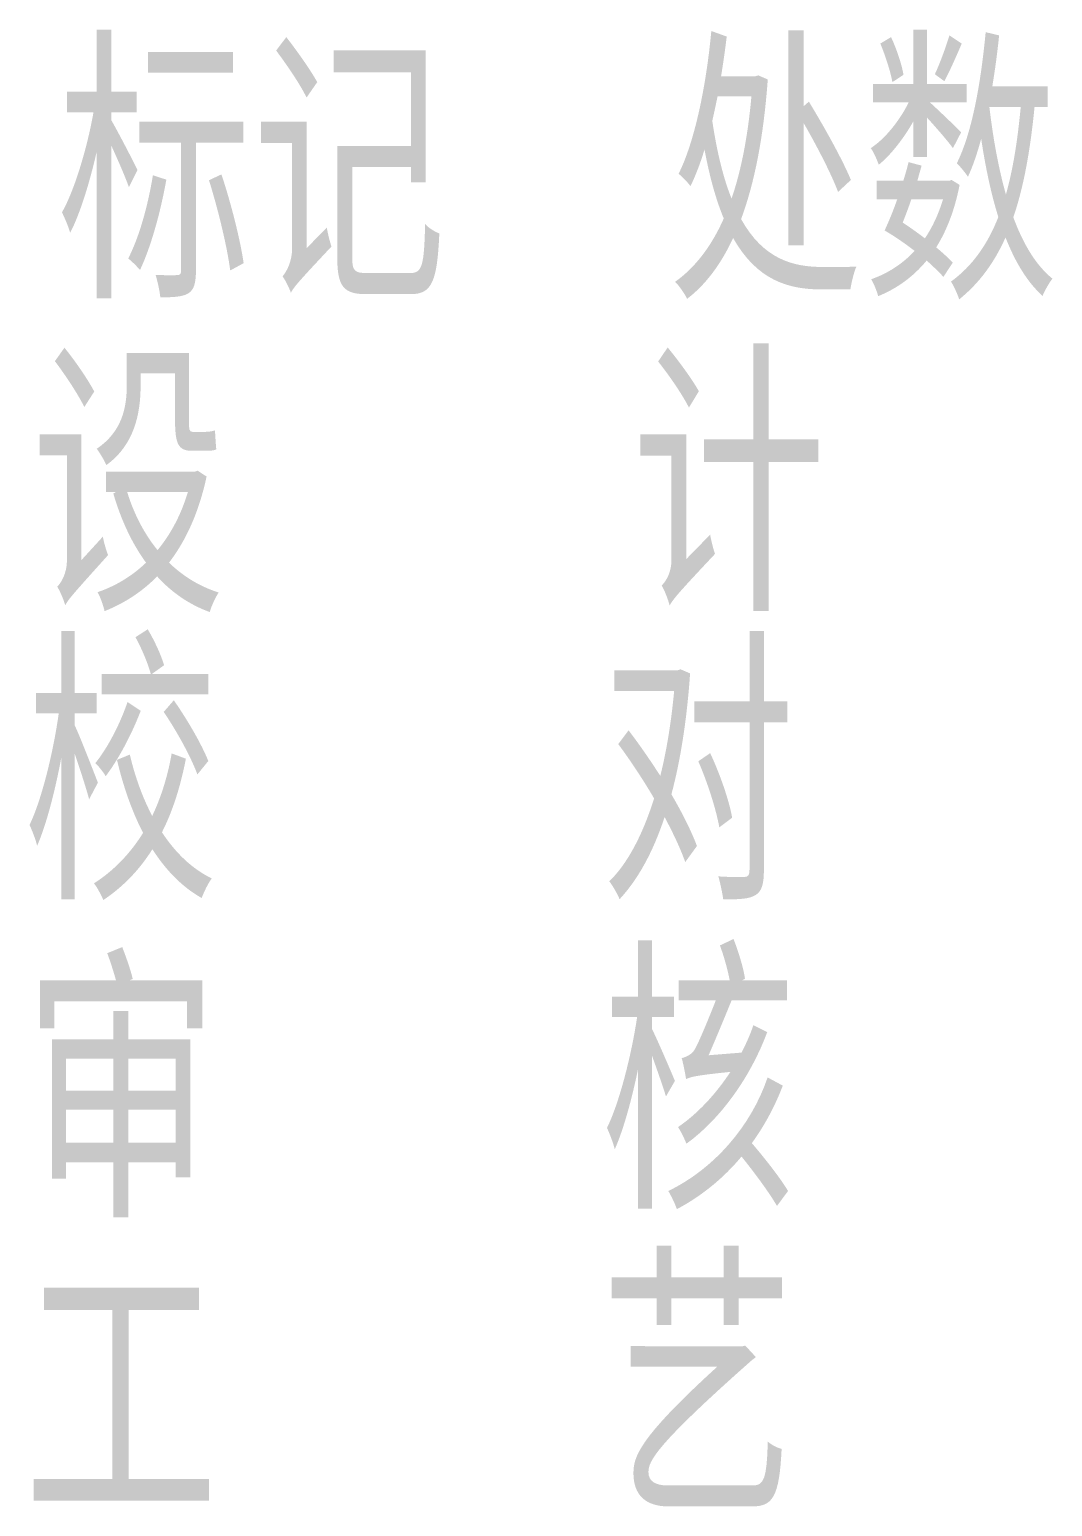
# Model space of a CAD drawing. Header units: millimetres. Extents: x 1188 to 14709, y -1491 to 2629.
# Drawn here: x 4572.75 to 4589.56, y 412.81 to 437.08 of the extents above; entities that cross this region are included whole.
import ezdxf

# ---------------------------------------------------------------- set-up
doc = ezdxf.new("R2010")
doc.units = ezdxf.units.MM
doc.layers.add('1', color=3, linetype='Continuous', lineweight=15)
doc.styles.add('HZ', font='txt', dxfattribs={"width": 0.8, "bigfont": 'hztxt'})

msp = doc.modelspace()

# ---------------------------------------------------------------- texts
at = {"layer": '1', "style": 'HZ', "width": 0.8}
for s, p in [('标记', (4573.20843, 432.661)), ('处数', (4583.25263, 432.661)), ('设', (4572.77861, 427.52229)), ('计', (4582.64466, 427.52229)), ('校', (4572.65612, 422.77924)), ('对', (4582.13615, 422.77924)), ('核', (4582.13615, 417.69871)), ('审', (4572.65612, 417.55173)), ('艺', (4582.13615, 412.67773)), ('工', (4572.65612, 412.53076))]:
    msp.add_text(s, height=4, dxfattribs=at).set_placement(p)

doc.saveas('drawing.dxf')
